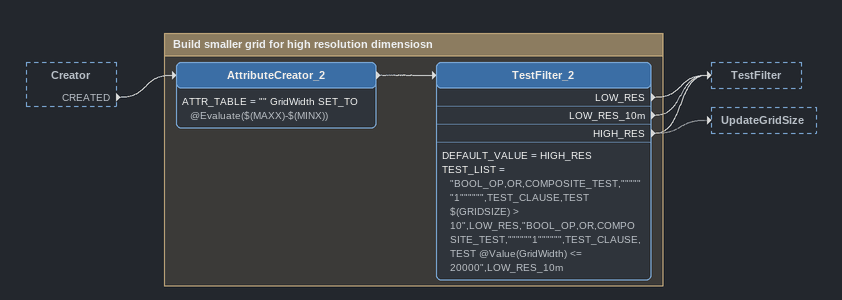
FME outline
Creator [outside]
    CREATED -> AttributeCreator_2

Bookmark: Build smaller grid for high resolution dimensiosn
AttributeCreator_2
    ATTR_TABLE = "" GridWidth SET_TO @Evaluate($(MAXX)-$(MINX))
    -> TestFilter_2
TestFilter_2
    DEFAULT_VALUE = HIGH_RES
    TEST_LIST = "BOOL_OP,OR,COMPOSITE_TEST,""""""1"""""",TEST_CLAUSE,TEST $(GRIDSIZE) > 10",LOW_RES,"BOOL_OP,OR,COMPOSITE_TEST,""""""1"""""",TEST_CLAUSE,TEST @Value(GridWidth) <= 20000",LOW_RES_10m
    LOW_RES -> TestFilter
    LOW_RES_10m -> TestFilter
    HIGH_RES -> UpdateGridSize [off]
    HIGH_RES -> TestFilter
